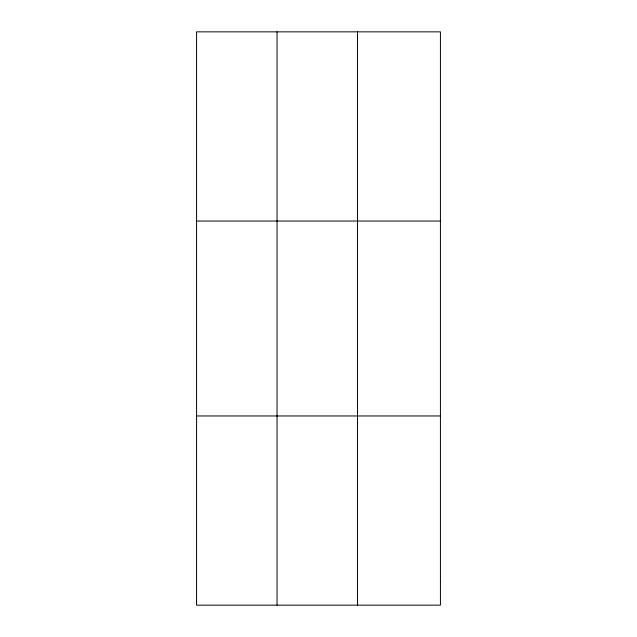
<?xml version="1.0" encoding="UTF-8"?>
<svg xmlns="http://www.w3.org/2000/svg" width="637" height="637" viewBox="0 0 637 637"><rect width="100%" height="100%" fill="white"/><g stroke="black" fill="none" stroke-linecap="round" stroke-linejoin="round"><path stroke-width="0.96" d="M277.039 605.15L277.039 31.85M357.516 605.15L357.516 31.85M196.57 221.039L440.43 221.039M196.57 415.961L440.43 415.961M440.43 581.501L440.43 605.15L196.57 605.15L196.57 31.85L440.43 31.85L440.43 581.501"/></g></svg>
